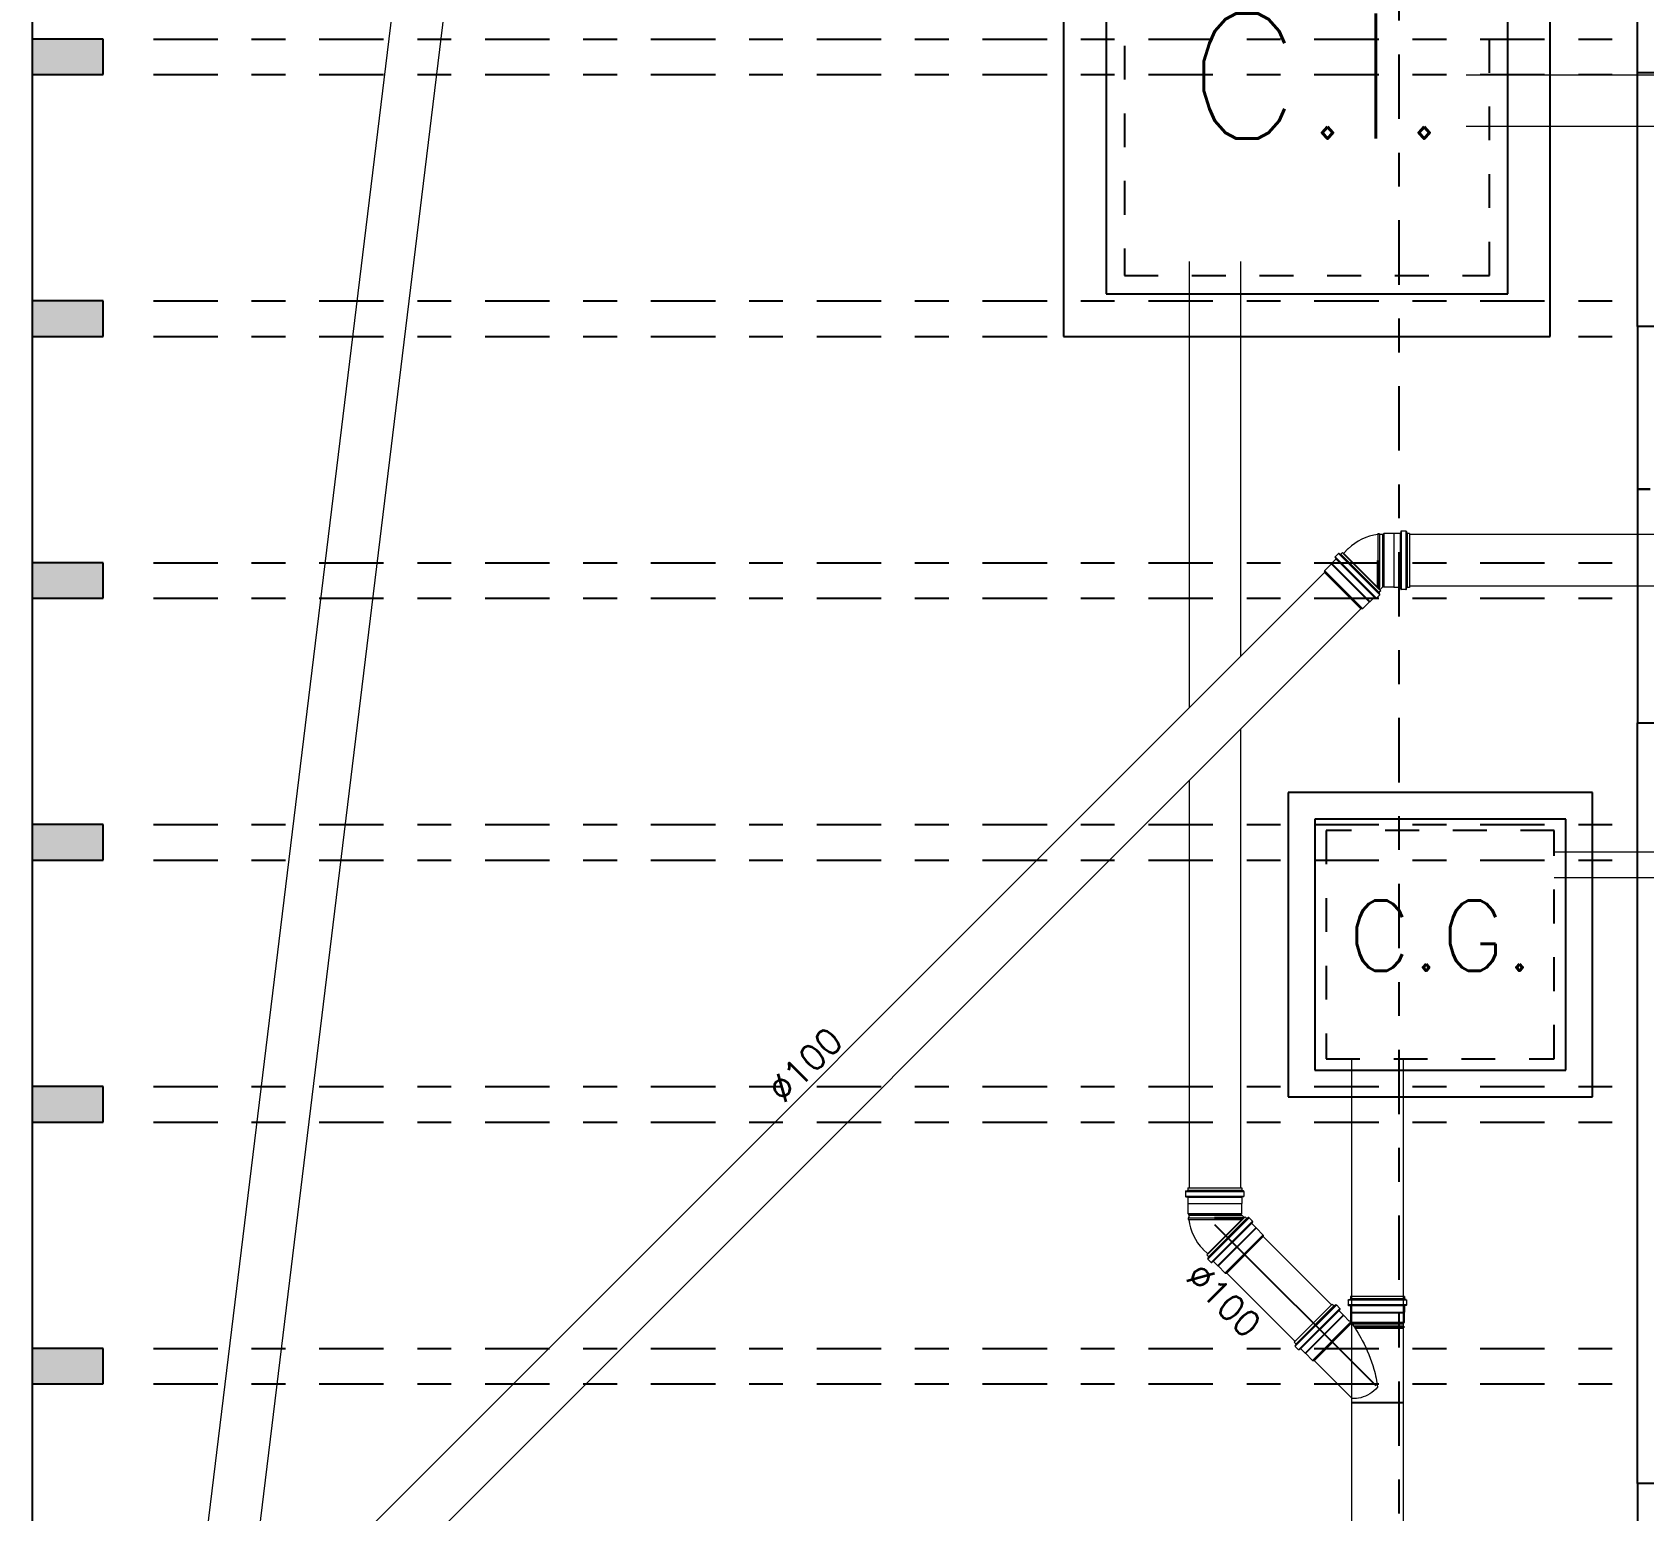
# Model space of a CAD drawing. Header units: millimetres. Extents: x 1573 to 2177, y 1587 to 1932.
# Drawn here: x 1890.929 to 1895.696, y 1913.901 to 1918.274 of the extents above; entities that cross this region are included whole.
import ezdxf
from ezdxf.enums import TextEntityAlignment as Align

# ---------------------------------------------------------------- set-up
doc = ezdxf.new("R2010")
doc.units = ezdxf.units.MM
doc.header["$LTSCALE"] = 0.03
doc.linetypes.add('DASHDOT', pattern=[25.4, 12.7, -6.35, 0, -6.35])
doc.linetypes.add('HIDDEN', pattern=[9.525, 6.35, -3.175])
for name, color, linetype in [('-HIDRO', 8, 'Continuous'), ('HIDROGRAFIA', 4, 'Continuous'), ('SANITÁRIO', 2, 'Continuous'), ('Texto-Tubos', 7, 'Continuous'), ('Tinterno', 9, 'Continuous')]:
    doc.layers.add(name, color=color, linetype=linetype)
doc.layers.add('TigreCad', color=2, linetype='Continuous', lineweight=13)
doc.styles.add('R80', font='simplex.shx', dxfattribs={"height": 12})
doc.styles.add('TCTUBOS-TXT', font='txt.shx')

# ---------------------------------------------------------------- blocks, each defined once
blk = doc.blocks.new('inp_cx')
for p, q in [((40, 40), (-40, 40)), ((-40, 40), (-40, -40)), ((40, -40), (40, 40)), ((-40, -40), (40, -40))]:
    blk.add_line(p, q)
at = {"color": 1, "linetype": 'Continuous', "ltscale": 0.5}
for p, q in [((33, 33), (-33, 33)), ((-33, 33), (-33, -33)), ((33, -33), (33, 33)), ((-33, -33), (33, -33))]:
    blk.add_line(p, q, dxfattribs=at)
at = {"color": 1, "linetype": 'HIDDEN', "ltscale": 0.5}
for p, q in [((30, 30), (-30, 30)), ((-30, 30), (-30, -30)), ((30, -30), (30, 30)), ((-30, -30), (30, -30))]:
    blk.add_line(p, q, dxfattribs=at)
at = {"style": 'R80'}
blk.add_text('C.I.', height=20.592, dxfattribs=at).set_placement((-19.56, -7.5))
blk = doc.blocks.new('_cxgordu')
for p, q in [((40, 40), (-40, 40)), ((-40, 40), (-40, -40)), ((40, -40), (40, 40)), ((-40, -40), (40, -40))]:
    blk.add_line(p, q)
at = {"color": 1, "linetype": 'Continuous', "ltscale": 0.5}
for p, q in [((33, 33), (-33, 33)), ((-33, 33), (-33, -33)), ((33, -33), (33, 33)), ((-33, -33), (33, -33))]:
    blk.add_line(p, q, dxfattribs=at)
at = {"color": 1, "linetype": 'HIDDEN', "ltscale": 0.5}
for p, q in [((30, 30), (-30, 30)), ((-30, 30), (-30, -30)), ((30, -30), (30, 30)), ((-30, -30), (30, -30))]:
    blk.add_line(p, q, dxfattribs=at)
at = {"style": 'R80'}
blk.add_text('C.G.', height=18.48, dxfattribs=at).set_placement((-24.3, -6.88))
blk = doc.blocks.new('26277485p')
at = {"layer": 'TigreCad'}
for p, q in [((117.4, 50.8), (-30, 50.8)), ((117.4, 50.8), (117.5, 52.3)), ((117.5, -44.7), (117.5, 52.3)), ((120.5, 52.3), (117.5, 52.3)), ((120.5, -46.6), (120.5, 52.3)), ((120.6, 50.8), (120.5, 52.3)), ((125.9, 50.8), (120.6, 50.8)), ((128.1, 53), (125.9, 50.8)), ((128.1, -51.9), (128.1, 53)), ((147.8, 53), (128.1, 53)), ((148.1, 53.2), (147.8, 53)), ((148.1, -53.3), (148.1, 53.2)), ((160.2, 53.2), (148.1, 53.2)), ((161.4, 56.7), (161.2, 54.2)), ((171.8, 57.6), (162.4, 57.6)), ((162.4, 56.6), (162.4, -56.6)), ((171.8, 56.6), (171.8, -56.6)), ((172.8, 56.9), (173.6, 54)), ((179, 53.2), (174.6, 53.2)), ((179, 53.2), (179, -53.3)), ((-21.7, -50.8), (-30, -50.8)), ((53.1, -124.9), (-20.6, -51.2)), ((53.1, -128), (128.8, -52.4)), ((142, -67.1), (130.5, -55.6)), ((147.8, -53), (131.6, -53)), ((148.1, -53.3), (147.8, -53)), ((160.2, -53.3), (148.1, -53.3)), ((161.4, -56.7), (161.2, -54.2)), ((171.8, -57.6), (162.4, -57.6)), ((172.8, -56.9), (173.6, -54)), ((179, -53.3), (174.6, -53.3)), ((67.1, -142.4), (142.4, -67.1)), ((154.9, -74.8), (74.8, -154.9)), ((161.6, -81.5), (81.5, -161.6)), ((164.2, -88.9), (88.9, -164.2)), ((142.4, -67.1), (142, -67.1)), ((150.9, -75.6), (142.4, -67.1)), ((154.2, -74), (152.3, -75.7)), ((162.3, -80.7), (155.6, -74.1)), ((162.4, -82), (160.9, -84.6)), ((164.2, -88.9), (161.1, -85.8)), ((53.1, -128), (53.1, -124.9)), ((67.1, -142), (53.1, -128)), ((67.1, -142.4), (67.1, -142)), ((75.6, -150.9), (67.1, -142.4)), ((74, -154.2), (75.7, -152.3)), ((80.7, -162.3), (74.1, -155.6)), ((82, -162.4), (84.6, -160.9)), ((88.9, -164.2), (85.8, -161.1))]:
    blk.add_line(p, q, dxfattribs=at)
for points in [[(0, 0, 0.068692), (-13, -14.9, 0.07269), (-20.5, -33, 0.083818), (-21.8, -49.9, 0.003088), (-21.7, -50.8, 0.129663)], [(92.3, -29.8, 0.049375), (35.9, -6.9, 0.048245), (0, 0, 0.103304)], [(130.4, -53.5, 0.036301), (92.3, -29.8, 0.049375)]]:
    blk.add_lwpolyline(points, format="xyb", dxfattribs=at)
for centre, radius, start, end in [((160.2, 54.2), 1, 270, 355), ((162.4, 56.6), 1, 90, 175), ((171.8, 56.6), 1, 15, 90), ((174.6, 54.2), 1, 195, 270), ((-21.7, -52.3), 1.5, 45, 90), ((131.6, -54.5), 1.5, 90, 225), ((160.2, -54.2), 1, 5, 90), ((162.4, -56.6), 1, 185, 270), ((171.8, -56.6), 1, 270, 345), ((174.6, -54.2), 1, 90, 165), ((151.6, -74.9), 1, 225, 310), ((154.9, -74.8), 1, 45, 130), ((161.8, -85.1), 1, 150, 225), ((161.6, -81.5), 1, 330, 45), ((74.8, -154.9), 1, 140, 225), ((74.9, -151.6), 1, 320, 45), ((81.5, -161.6), 1, 225, 300), ((85.1, -161.8), 1, 45, 120)]:
    blk.add_arc(centre, radius, start, end, dxfattribs=at)
at = {"layer": 'Tinterno'}
for p, q in [((-30, -50.8), (-30, 50.8)), ((117.4, -44.6), (117.4, 50.8)), ((120.6, -46.7), (120.6, 50.8)), ((125.9, -50.3), (125.9, 50.8)), ((147.8, -53), (147.8, 53)), ((161.1, 53.2), (161.1, -53.3)), ((173.8, 53.2), (173.8, -53.3)), ((53.1, -124.9), (127, -51.1)), ((67.1, -142), (142, -67.1)), ((151.6, -76.3), (76.3, -151.6)), ((160.5, -85.2), (85.2, -160.5))]:
    blk.add_line(p, q, dxfattribs=at)
blk = doc.blocks.new('j4n100p')
at = {"layer": 'TigreCad'}
for p, q in [((9.8, 50.8), (9.9, 52.3)), ((9.8, 50.8), (9.8, 0)), ((12.9, 52.3), (9.9, 52.3)), ((9.9, 52.3), (9.9, 0)), ((13, 50.8), (12.9, 52.3)), ((12.9, 52.3), (12.9, 0)), ((19.2, 50.8), (13, 50.8)), ((13, 50.8), (13, 0)), ((21.4, 53), (19.2, 50.8)), ((41.1, 53), (21.4, 53)), ((21.4, 53), (21.4, -53)), ((41.4, 53.2), (41.1, 53)), ((41.1, 53), (41.1, -53)), ((53.5, 53.2), (41.4, 53.2)), ((41.4, 53.2), (41.4, -53.3)), ((54.7, 56.7), (54.5, 54.2)), ((65.1, 57.7), (55.7, 57.7)), ((55.7, 56.7), (55.7, -56.6)), ((65.1, 56.7), (65.1, -56.6)), ((66.1, 56.9), (66.9, 54)), ((72.3, 53.2), (67.9, 53.2)), ((72.3, 53.2), (72.3, -53.3)), ((-48.8, 23.1), (-58.1, 13.7)), ((9.8, -54.2), (9.8, 0)), ((13, -56), (13, 0)), ((19.1, -52.8), (13.7, -58.1)), ((21.4, -53), (21.2, -52.8)), ((41.1, -53), (21.4, -53)), ((41.4, -53.3), (41.1, -53)), ((53.5, -53.3), (41.4, -53.3)), ((54.7, -56.7), (54.5, -54.2)), ((65.1, -57.6), (55.7, -57.6)), ((66.1, -56.9), (66.9, -54)), ((72.3, -53.3), (67.9, -53.3))]:
    blk.add_line(p, q, dxfattribs=at)
for centre, radius, start, end in [((20.1, -45.8), 97.2, 96.0987, 135), ((53.5, 54.2), 1, 270, 355), ((55.7, 56.7), 1, 90, 175), ((65.1, 56.7), 1, 15, 90), ((67.9, 54.2), 1, 195, 270), ((20.1, -53.8), 1.5, 45, 135), ((53.5, -54.2), 1, 5, 90), ((55.7, -56.6), 1, 185, 270), ((65.1, -56.6), 1, 270, 345), ((67.9, -54.2), 1, 90, 165)]:
    blk.add_arc(centre, radius, start, end, dxfattribs=at)
at = {"layer": 'Tinterno'}
for p, q in [((19.2, 50.8), (19.2, -52.7)), ((54.4, 53.2), (54.4, -53.3)), ((67.1, 53.2), (67.1, -53.3)), ((13.7, -58.1), (-58.1, 13.7)), ((9.9, -54.3), (9.9, 0)), ((12.9, -53.3), (12.9, 0))]:
    blk.add_line(p, q, dxfattribs=at)
blk = doc.blocks.new('11031030p')
at = {"layer": 'TigreCad'}
for p, q in [((0, -53.3), (0, 53.2)), ((0, 53.2), (4.4, 53.2)), ((6.2, 56.9), (5.4, 54)), ((7.2, 57.6), (16.6, 57.6)), ((7.2, -56.7), (7.2, 56.6)), ((16.6, -56.7), (16.6, 56.6)), ((17.6, 56.7), (17.8, 54.2)), ((18.8, 53.2), (30.9, 53.2)), ((30.9, 53.2), (31.2, 53)), ((50.9, 53), (31.2, 53)), ((50.9, 53), (53.1, 50.8)), ((53.1, -50.8), (53.1, 50.8)), ((0, -53.3), (4.4, -53.3)), ((6.2, -56.9), (5.4, -54)), ((7.2, -57.7), (16.6, -57.7)), ((17.6, -56.7), (17.8, -54.2)), ((18.8, -53.3), (30.9, -53.3)), ((30.9, -53.3), (31.2, -53)), ((31.2, -53), (50.9, -53)), ((50.9, -53), (53.1, -50.8))]:
    blk.add_line(p, q, dxfattribs=at)
for centre, start, end in [((4.4, 54.2), 270, 345), ((7.2, 56.6), 90, 165), ((16.6, 56.6), 5, 90), ((18.8, 54.2), 185, 270), ((4.4, -54.2), 15, 90), ((7.2, -56.7), 195, 270), ((16.6, -56.7), 270, 355), ((18.8, -54.2), 90, 175)]:
    blk.add_arc(centre, 1, start, end, dxfattribs=at)
at = {"layer": 'Tinterno'}
for p, q in [((5.2, -53.3), (5.2, 53.2)), ((17.9, -53.3), (17.9, 53.2)), ((30.9, 53.2), (30.9, -53.3)), ((31.2, 53), (31.2, -53)), ((50.9, 53), (50.9, -53))]:
    blk.add_line(p, q, dxfattribs=at)

msp = doc.modelspace()

# ---------------------------------------------------------------- hatches: boundary and pattern name
at = {"layer": '-HIDRO'}
h = msp.add_hatch(color=256, dxfattribs=at)
h.dxf.hatch_style = 1
h.paths.add_polyline_path([(1890.9293, 1918.1485), (1891.1392, 1918.1485), (1891.1392, 1918.2535), (1890.9293, 1918.2535)])
h = msp.add_hatch(color=256, dxfattribs=at)
h.dxf.hatch_style = 1
h.paths.add_polyline_path([(1890.9293, 1917.3742), (1891.1392, 1917.3742), (1891.1392, 1917.4791), (1890.9293, 1917.4791)])
h = msp.add_hatch(color=256, dxfattribs=at)
h.dxf.hatch_style = 1
h.paths.add_polyline_path([(1890.9293, 1916.5998), (1891.1392, 1916.5998), (1891.1392, 1916.7048), (1890.9293, 1916.7048)])
h = msp.add_hatch(color=256, dxfattribs=at)
h.dxf.hatch_style = 1
h.paths.add_polyline_path([(1890.9293, 1915.8255), (1891.1392, 1915.8255), (1891.1392, 1915.9304), (1890.9293, 1915.9304)])
h = msp.add_hatch(color=256, dxfattribs=at)
h.dxf.hatch_style = 1
h.paths.add_polyline_path([(1890.9293, 1915.0511), (1891.1392, 1915.0511), (1891.1392, 1915.1561), (1890.9293, 1915.1561)])
h = msp.add_hatch(color=256, dxfattribs=at)
h.dxf.hatch_style = 1
h.paths.add_polyline_path([(1890.9293, 1914.2767), (1891.1392, 1914.2767), (1891.1392, 1914.3817), (1890.9293, 1914.3817)])

# ---------------------------------------------------------------- linework, layer by layer
for p, q in [((1890.9293, 1928.7343), (1890.9293, 1894.8495)), ((1895.6768, 1918.1536), (1895.6768, 1922.9971)), ((1891.1392, 1918.2535), (1890.9293, 1918.2535)), ((1890.9293, 1918.2535), (1890.9293, 1918.1485)), ((1891.1392, 1918.1485), (1891.1392, 1918.2535)), ((1890.9293, 1918.1485), (1891.1392, 1918.1485)), ((1895.6768, 1917.4039), (1895.6768, 1918.1536)), ((1895.9422, 1918.1536), (1895.6768, 1918.1536)), ((1891.1392, 1917.4791), (1890.9293, 1917.4791)), ((1890.9293, 1917.4791), (1890.9293, 1917.3742)), ((1891.1392, 1917.3742), (1891.1392, 1917.4791)), ((1890.9293, 1917.3742), (1891.1392, 1917.3742)), ((1895.9422, 1917.4039), (1895.6768, 1917.4039)), ((1895.6768, 1917.4039), (1895.6768, 1916.9225)), ((1895.6768, 1916.9225), (1895.7142, 1916.9225)), ((1895.7142, 1916.9225), (1895.6768, 1916.9225)), ((1895.6768, 1916.9225), (1895.6768, 1916.2312)), ((1891.1392, 1916.7048), (1890.9293, 1916.7048)), ((1890.9293, 1916.7048), (1890.9293, 1916.5998)), ((1891.1392, 1916.5998), (1891.1392, 1916.7048)), ((1890.9293, 1916.5998), (1891.1392, 1916.5998)), ((1895.6768, 1913.9819), (1895.6768, 1916.2312)), ((1895.6768, 1916.2312), (1895.9422, 1916.2312)), ((1891.1392, 1915.9304), (1890.9293, 1915.9304)), ((1890.9293, 1915.9304), (1890.9293, 1915.8255)), ((1891.1392, 1915.8255), (1891.1392, 1915.9304)), ((1890.9293, 1915.8255), (1891.1392, 1915.8255)), ((1891.1392, 1915.1561), (1890.9293, 1915.1561)), ((1890.9293, 1915.1561), (1890.9293, 1915.0511)), ((1891.1392, 1915.0511), (1891.1392, 1915.1561)), ((1890.9293, 1915.0511), (1891.1392, 1915.0511)), ((1891.1392, 1914.3817), (1890.9293, 1914.3817)), ((1890.9293, 1914.3817), (1890.9293, 1914.2767)), ((1891.1392, 1914.2767), (1891.1392, 1914.3817)), ((1890.9293, 1914.2767), (1891.1392, 1914.2767)), ((1895.9422, 1913.9819), (1895.6768, 1913.9819)), ((1895.6768, 1913.9819), (1895.6768, 1912.208))]:
    msp.add_line(p, q, dxfattribs=at)
at = {"layer": '-HIDRO', "linetype": 'DASHDOT', "ltscale": 0.5}
for p, q in [((1894.972, 1912.1315), (1894.972, 1924.6766)), ((1891.2876, 1918.2535), (1895.6768, 1918.2535)), ((1891.2876, 1918.1485), (1895.6768, 1918.1485)), ((1891.2876, 1917.4791), (1895.6768, 1917.4791)), ((1891.2876, 1917.3742), (1895.6768, 1917.3742)), ((1891.2876, 1916.7048), (1895.6768, 1916.7048)), ((1891.2876, 1916.5998), (1895.6768, 1916.5998)), ((1891.2876, 1915.9304), (1895.6768, 1915.9304)), ((1891.2876, 1915.8255), (1895.6768, 1915.8255)), ((1891.2876, 1915.1561), (1895.6768, 1915.1561)), ((1891.2876, 1915.0511), (1895.6768, 1915.0511)), ((1891.2876, 1914.3817), (1895.6768, 1914.3817)), ((1891.2876, 1914.2767), (1895.6768, 1914.2767))]:
    msp.add_line(p, q, dxfattribs=at)
at = {"layer": 'SANITÁRIO', "ltscale": 100}
msp.add_line((1894.4264, 1914.748), (1894.9029, 1914.2715), dxfattribs=at)
at = {"layer": 'TigreCad', "ltscale": 100}
for p, q in [((1892.6093, 1923.3802), (1891.431, 1913.7176)), ((1892.7606, 1923.3617), (1891.5823, 1913.6992)), ((1895.1701, 1918.148), (1903.7817, 1918.148)), ((1895.1701, 1917.9956), (1903.7817, 1917.9956)), ((1894.3507, 1917.5953), (1894.3507, 1916.2759)), ((1894.5031, 1917.5953), (1894.5031, 1916.4283)), ((1895.9761, 1916.7881), (1895.003, 1916.7881)), ((1894.751, 1916.6762), (1891.7832, 1913.7084)), ((1895.9761, 1916.6358), (1895.003, 1916.6358)), ((1894.8588, 1916.5684), (1891.9988, 1913.7084)), ((1894.5031, 1916.2128), (1894.5031, 1914.8564)), ((1894.3507, 1916.0604), (1894.3507, 1914.8564)), ((1905.1273, 1915.849), (1895.4309, 1915.849)), ((1905.1273, 1915.773), (1895.4309, 1915.773)), ((1894.8312, 1915.2382), (1894.8312, 1909.667)), ((1894.9835, 1915.2382), (1894.9835, 1909.667)), ((1894.5698, 1914.7122), (1894.7718, 1914.5103)), ((1894.4621, 1914.6045), (1894.6641, 1914.4025))]:
    msp.add_line(p, q, dxfattribs=at)

# ---------------------------------------------------------------- block references
at = {"layer": 'HIDROGRAFIA'}
for name, p, xscale, yscale, zscale in [('inp_cx', (1894.6992, 1918.094), 0.01799593755393922, 0.01799593755339364, 0.0179959375535464), ('_cxgordu', (1895.0935, 1915.5757), 0.01124746097121201, 0.01124746097087102, 0.0112474609709665)]:
    msp.add_blockref(name, p, dxfattribs=dict(at, xscale=xscale, yscale=yscale, zscale=zscale))
at = {"layer": 'TigreCad', "ltscale": 100, "xscale": 0.0015, "yscale": 0.0015, "zscale": 0.0015}
msp.add_blockref('j4n100p', (1894.8945, 1916.7119), dxfattribs=at)
at = {"layer": 'TigreCad', "ltscale": 100}
for name, p, xscale, yscale, zscale, rotation in [('11031030p', (1894.8612, 1916.6786), 0.0015, 0.0015, 0.0015, 225.000000000375), ('j4n100p', (1894.4264, 1914.748), 0.00149965155, 0.00149965155, 0.00149965155, 89.99999999989352), ('11031030p', (1894.4597, 1914.7147), 0.00149965155, 0.00149965155, 0.00149965155, 315.0000000000757), ('26277485p', (1894.9077, 1914.2666), -0.00149965155, 0.00149965155, 0.00149965155, 270.0000000000498)]:
    msp.add_blockref(name, p, dxfattribs=dict(at, xscale=xscale, yscale=yscale, zscale=zscale, rotation=rotation))

# ---------------------------------------------------------------- texts
at = {"layer": 'Texto-Tubos', "ltscale": 100, "style": 'TCTUBOS-TXT'}
for height, rotation, p in [(0.075, 45, (1893.2416, 1915.1935)), (0.07498, 315, (1894.4267, 1914.498))]:
    msp.add_text('%%C100', height=height, rotation=rotation, dxfattribs=at).set_placement(p, align=Align.CENTER)

doc.saveas('drawing.dxf')
